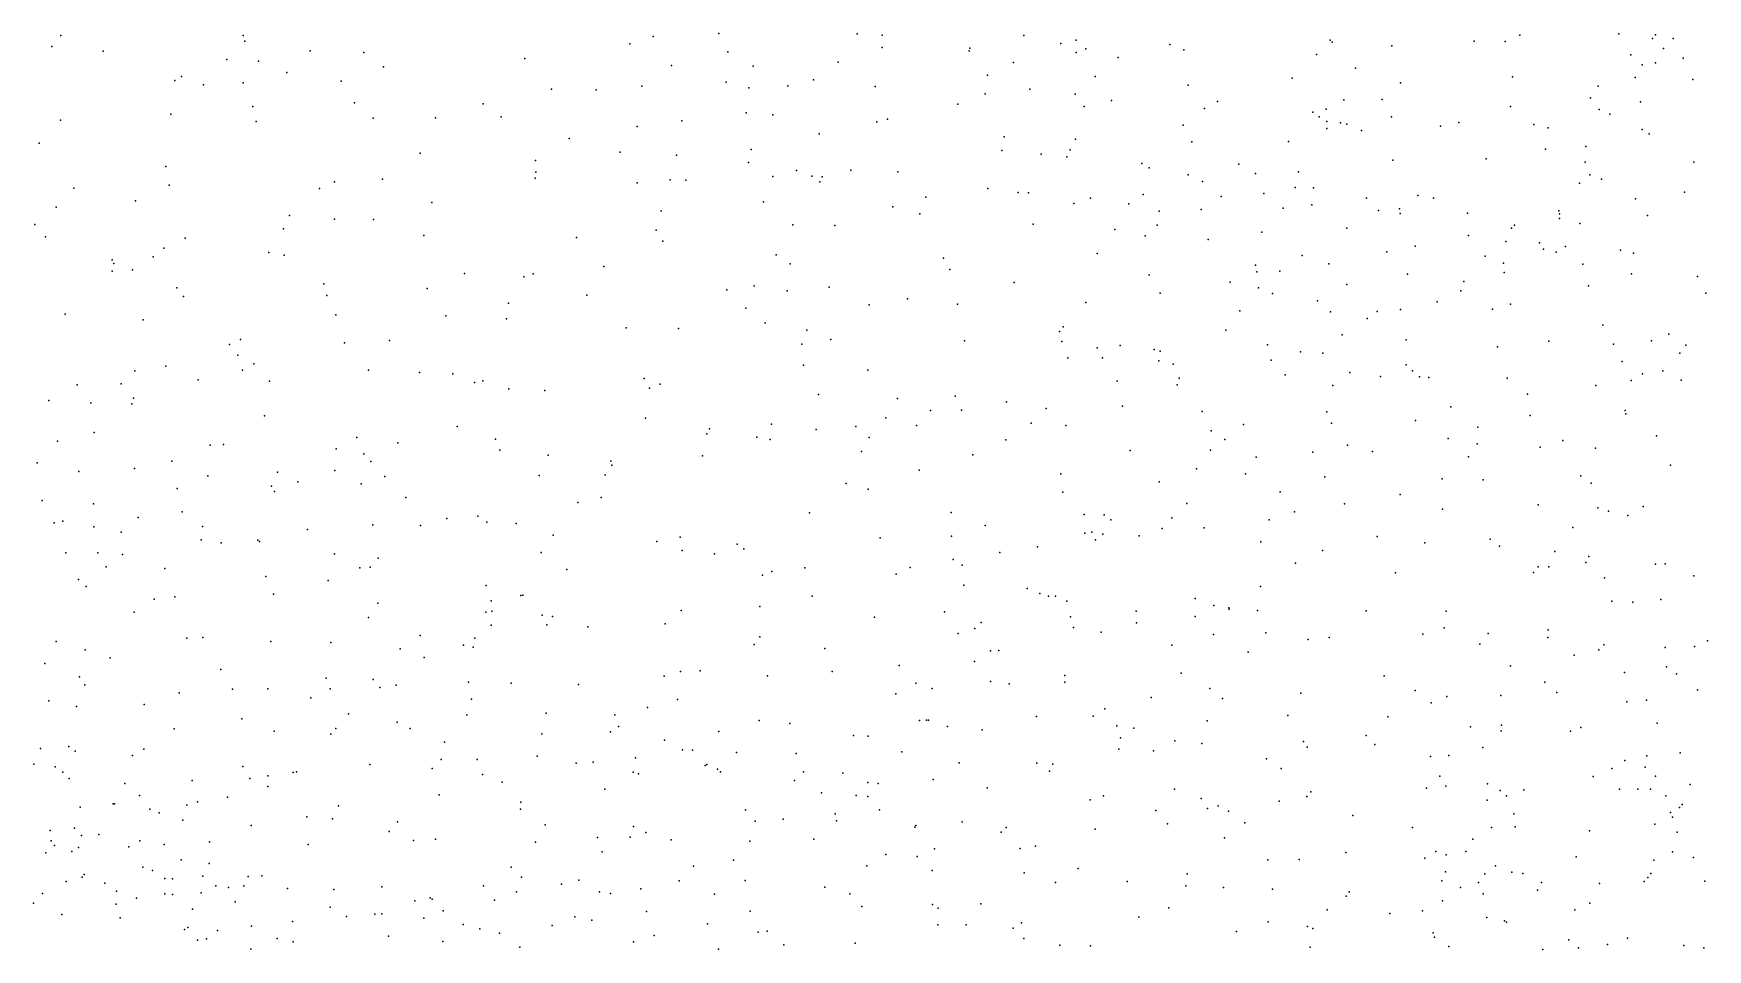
# Model space of a CAD drawing. Header units: metres. Extents: x -25 to 25, y -27.7 to 27.8.
# Drawn here: x -11.027 to -9.48, y 2.552 to 3.398 of the extents above; entities that cross this region are included whole.
import ezdxf

# ---------------------------------------------------------------- set-up
doc = ezdxf.new("R2010")
doc.units = ezdxf.units.M

msp = doc.modelspace()

# ---------------------------------------------------------------- linework, layer by layer
for p in [(-11.0017, 3.3964, 25.5347), (-10.8333, 3.3964, 6.91), (-10.8317, 3.391, 25.7179), (-10.476, 3.3887, -0.9743), (-10.4544, 3.3954, 16.9775), (-10.3938, 3.3982, 18.3512), (-10.2659, 3.398, 18.6897), (-10.243, 3.3967, 18.5774), (-10.1121, 3.3963, -18.5197), (-10.0778, 3.3888, 18.8548), (-10.0638, 3.3919, -17.0093), (-9.9771, 3.388, -16.4371), (-9.8291, 3.3919, 18.7513), (-9.8273, 3.3901, 16.3298), (-9.696, 3.391, 10.0652), (-9.6675, 3.3907, 18.7524), (-9.6537, 3.3965, 19.2128), (-9.5623, 3.398, 19.1941), (-9.5312, 3.3937, 5.0181), (-9.5285, 3.3969, -7.3111), (-9.512, 3.3937, 16.3729), (-11.0101, 3.3862, 18.2139), (-10.9626, 3.3818, 7.2303), (-10.8484, 3.3743, 18.8464), (-10.819, 3.3725, 6.6199), (-10.7715, 3.3823, 20.9085), (-10.7219, 3.3807, 8.6706), (-10.5731, 3.375, 9.8564), (-10.3854, 3.3811, 18.7156), (-10.2837, 3.3716, 18.3774), (-10.2429, 3.3852, 16.8251), (-10.1625, 3.3822, 18.8146), (-10.162, 3.3847, 18.7302), (-10.0637, 3.3807, -16.1795), (-10.0547, 3.384, 17.9826), (-10.0248, 3.376, -15.6937), (-9.9642, 3.3831, -2.9022), (-9.8416, 3.3788, 26.1158), (-9.7721, 3.3869, -6.9696), (-9.5513, 3.3786, 18.688), (-9.5212, 3.3843, 23.8142), (-9.5029, 3.3755, -15.4775), (-10.8904, 3.3584, 16.2974), (-10.7929, 3.362, 18.1627), (-10.7037, 3.3675, 18.7783), (-10.4374, 3.3685, 18.2148), (-10.3622, 3.368, 26.0205), (-10.1457, 3.3596, 8.9909), (-10.1215, 3.3714, -1.1464), (-10.0462, 3.3585, -15.8719), (-9.8642, 3.3569, -16.3465), (-9.8055, 3.3661, 17.0294), (-9.6605, 3.3582, 19.3316), (-9.5473, 3.3575, -5.6184), (-9.5408, 3.3691, -1.4225), (-9.5286, 3.3711, 19.3043), (-10.8964, 3.3549, 18.16), (-10.8699, 3.3508, 25.6267), (-10.8334, 3.3526, 9.6815), (-10.7428, 3.3541, 16.3091), (-10.5485, 3.3469, 25.9116), (-10.5073, 3.3462, 20.1791), (-10.4649, 3.3494, 17.3721), (-10.387, 3.3532, -17.964), (-10.366, 3.3479, -2.6241), (-10.33, 3.3499, 16.2549), (-10.3064, 3.3553, 18.2896), (-10.2494, 3.3492, -17.2542), (-10.1479, 3.3424, 18.4646), (-10.1064, 3.3467, -4.8015), (-10.0645, 3.3422, -18.7838), (-9.9603, 3.3506, 19.112), (-9.7641, 3.3527, 18.6516), (-9.5813, 3.3494, -6.0601), (-9.494, 3.3556, 17.356), (-10.8244, 3.3306, 6.3502), (-10.7304, 3.3342, 25.7628), (-10.6115, 3.3331, 25.8574), (-10.1729, 3.3328, -18.2537), (-10.0562, 3.3307, 16.288), (-10.0309, 3.3364, 19.0468), (-9.9452, 3.3289, -7.4235), (-9.933, 3.3354, 18.2896), (-9.8451, 3.3254, 18.5945), (-9.8327, 3.3282, -16.5016), (-9.8164, 3.3368, -6.6163), (-9.781, 3.3373, -6.3894), (-9.6623, 3.3308, 26.0706), (-9.5885, 3.3386, 23.7862), (-9.5806, 3.3281, 26.0382), (-9.5424, 3.3351, 20.0346), (-11.0019, 3.318, 18.1434), (-10.9002, 3.3238, 6.0844), (-10.8214, 3.3168, 16.3221), (-10.7131, 3.32, 18.1338), (-10.6557, 3.3202, 16.3037), (-10.5949, 3.3212, 18.801), (-10.4694, 3.3123, 25.9307), (-10.428, 3.3176, 17.148), (-10.3686, 3.3249, 18.1939), (-10.3438, 3.3231, 18.8127), (-10.2478, 3.3165, 26.0258), (-10.2381, 3.3189, 16.2622), (-9.9648, 3.3135, -16.0672), (-9.8392, 3.3213, -16.1082), (-9.8322, 3.3104, -16.7128), (-9.832, 3.3168, -7.2738), (-9.8196, 3.3156, 10.0091), (-9.8137, 3.3145, -15.7304), (-9.7725, 3.3212, 26.0826), (-9.7271, 3.3126, 9.1438), (-9.7103, 3.3159, -19.379), (-9.6408, 3.3141, 18.5714), (-9.6277, 3.3109, -15.6492), (-9.5707, 3.3236, 23.688), (-11.0217, 3.2968, 19.0846), (-10.5322, 3.3011, 18.1385), (-10.3012, 3.3054, -8.1605), (-10.1303, 3.3026, 18.3858), (-10.0643, 3.3006, 19.9605), (-9.9568, 3.298, 16.304), (-9.8676, 3.2983, -16.2498), (-9.8, 3.3087, 19.3243), (-9.5408, 3.3096, 19.422), (-9.5343, 3.3056, 23.9087), (-10.6698, 3.2876, 18.8648), (-10.5631, 3.281, 16.2974), (-10.4849, 3.2887, 18.8338), (-10.4328, 3.2859, 18.1472), (-10.3663, 3.279, -17.7736), (-10.3639, 3.2909, -4.6021), (-10.1325, 3.2901, 16.2705), (-10.096, 3.2868, 9.9568), (-10.0724, 3.2842, 17.0484), (-10.0692, 3.2908, 26.0504), (-9.771, 3.2811, 18.5238), (-9.6849, 3.2824, 19.4281), (-9.6301, 3.2912, 17.432), (-9.5933, 3.2794, 18.4474), (-9.5928, 3.2938, 4.7067), (-9.493, 3.2793, 4.5834), (-10.9048, 3.2752, 16.3309), (-10.7047, 3.2635, -0.9018), (-10.5634, 3.2644, 18.8591), (-10.5628, 3.2702, -8.6716), (-10.344, 3.266, 8.8378), (-10.322, 3.2716, 18.9046), (-10.3078, 3.2665, 16.2619), (-10.2982, 3.2659, 17.2724), (-10.272, 3.272, -4.1391), (-10.2283, 3.2705, 17.1022), (-10.0029, 3.278, -18.9666), (-9.9961, 3.2742, 19.2013), (-9.9603, 3.2676, 18.4574), (-9.9134, 3.2775, -3.6643), (-9.8981, 3.2687, 20.0059), (-9.8584, 3.2704, 16.3298), (-9.5892, 3.2676, 16.4076), (-9.5785, 3.2636, 9.131), (-10.9897, 3.2552, -0.8533), (-10.9015, 3.258, -8.9483), (-10.7629, 3.2549, 16.3467), (-10.7488, 3.261, 18.0831), (-10.4694, 3.2603, -4.3201), (-10.4388, 3.263, 9.8963), (-10.4242, 3.2627, 16.2775), (-10.3005, 3.2611, 18.1655), (-10.1453, 3.2549, 26.0157), (-10.1172, 3.2514, 19.0768), (-10.1078, 3.2509, -17.1915), (-10.0019, 3.2493, 18.3719), (-9.9471, 3.2616, 17.3747), (-9.8904, 3.2503, 9.0547), (-9.8613, 3.2559, 18.4684), (-9.8444, 3.2557, -5.242), (-9.748, 3.2486, -15.74), (-9.5987, 3.2599, -5.8256), (-9.5017, 3.2516, 23.5184), (-11.0061, 3.2376, 21.1474), (-10.9327, 3.2436, 25.4802), (-10.6589, 3.2421, 25.7772), (-10.4472, 3.2345, 18.9227), (-10.3527, 3.2426, 25.9487), (-10.233, 3.2381, -18.0424), (-10.2025, 3.247, 17.4143), (-10.0658, 3.241, -3.8968), (-10.0506, 3.246, 17.6407), (-10.015, 3.2407, 17.8334), (-9.9869, 3.234, -17.0551), (-9.9481, 3.2356, -1.2333), (-9.9298, 3.2476, 19.3131), (-9.8724, 3.2367, -3.2512), (-9.8461, 3.24, 17.5773), (-9.7954, 3.246, -16.1112), (-9.7843, 3.2346, -16.736), (-9.765, 3.2361, -5.3789), (-9.7335, 3.2459, 26.0232), (-9.6177, 3.2342, 23.9537), (-9.5469, 3.2455, 19.5258), (-11.0259, 3.2217, 25.3338), (-10.7961, 3.2176, 21.1246), (-10.7905, 3.23, 18.9864), (-10.7489, 3.2268, 25.6896), (-10.713, 3.2262, -8.8021), (-10.3255, 3.2213, 20.0873), (-10.2865, 3.2208, -17.5732), (-10.208, 3.2316, 16.2663), (-10.1033, 3.2219, -18.3554), (-10.028, 3.217, 18.2337), (-9.989, 3.2212, -16.4582), (-9.8135, 3.2184, 18.3801), (-9.7643, 3.232, 19.4556), (-9.7022, 3.2323, -16.5771), (-9.6615, 3.2182, -16.3399), (-9.6586, 3.221, -16.1854), (-9.6172, 3.2317, 17.6311), (-9.6171, 3.2274, 18.3808), (-9.5985, 3.2228, 25.9641), (-9.536, 3.2299, 18.3316), (-11.016, 3.2103, 16.4184), (-10.8868, 3.2091, 6.9639), (-10.6663, 3.2116, 18.9608), (-10.5252, 3.2097, 8.7486), (-10.4517, 3.2166, 18.0899), (-10.4455, 3.2063, 25.8914), (-9.9998, 3.2114, 26.0033), (-9.9418, 3.2079, -3.0694), (-9.8923, 3.2145, 19.3971), (-9.7505, 3.2018, 20.0752), (-9.7011, 3.2116, 23.8997), (-9.6666, 3.206, -5.6954), (-9.6357, 3.2047, 23.7082), (-9.6115, 3.2015, 18.268), (-10.9544, 3.1891, -2.3686), (-10.9163, 3.192, 16.4149), (-10.9067, 3.2, 19.1194), (-10.8097, 3.1959, 25.6042), (-10.7954, 3.1935, 6.7202), (-10.3407, 3.1938, 20.5444), (-10.1864, 3.1907, -7.6603), (-10.0444, 3.1949, -5.0716), (-9.8548, 3.1932, -19.2006), (-9.7768, 3.1965, 16.3588), (-9.6858, 3.1925, 16.3835), (-9.669, 3.186, -15.4934), (-9.6318, 3.1988, 24.0357), (-9.6201, 3.1962, 4.8431), (-9.5607, 3.1979, 23.5681), (-9.5487, 3.1952, -16.0496), (-10.9544, 3.1786, 9.575), (-10.9528, 3.1858, 19.1884), (-10.9355, 3.1798, 25.4212), (-10.6287, 3.1764, -2.5794), (-10.574, 3.1735, 25.8132), (-10.5655, 3.1762, 16.3098), (-10.5, 3.1828, 18.9851), (-10.3279, 3.1853, 20.3684), (-10.1803, 3.18, -17.4056), (-9.9964, 3.1753, 18.1676), (-9.898, 3.184, 25.9937), (-9.8968, 3.1781, -16.9169), (-9.8756, 3.1787, 18.1877), (-9.8303, 3.1854, -7.0373), (-9.7577, 3.1757, 18.2029), (-9.6684, 3.1774, 18.2045), (-9.5957, 3.1852, 19.5822), (-9.5505, 3.176, 18.0893), (-9.4898, 3.1736, 25.8618), (-10.8946, 3.1632, 8.6169), (-10.8885, 3.1553, 18.0074), (-10.7587, 3.1669, 6.5055), (-10.7561, 3.1561, 16.3813), (-10.6632, 3.1626, 25.7364), (-10.5157, 3.1564, 21.0001), (-10.3863, 3.1614, 16.2833), (-10.3613, 3.1652, 20.7513), (-10.3308, 3.1604, 25.9175), (-10.2919, 3.1637, 18.0904), (-10.121, 3.1682, 18.1057), (-9.986, 3.1584, 19.3902), (-9.9215, 3.1686, 16.3118), (-9.8951, 3.1632, 18.1448), (-9.8823, 3.1579, -7.2109), (-9.8135, 3.1663, 18.1198), (-9.7083, 3.1604, 24.034), (-9.7054, 3.1692, 18.341), (-9.5903, 3.165, -16.4899), (-9.4819, 3.1583, 17.9725), (-10.588, 3.149, 18.0237), (-10.3689, 3.1444, -8.0982), (-10.255, 3.1476, 19.145), (-10.2196, 3.153, -17.7288), (-10.1733, 3.1482, 25.9407), (-10.0549, 3.1497, -18.6492), (-9.9125, 3.1419, -6.498), (-9.8407, 3.1511, -6.23), (-9.8287, 3.1409, 18.0248), (-9.7856, 3.1414, 17.8166), (-9.7642, 3.1432, 23.886), (-9.7302, 3.1504, 9.0388), (-9.6789, 3.1436, 25.9305), (-9.6623, 3.148, 18.0008), (-10.9978, 3.139, 18.0122), (-10.9256, 3.1338, 19.2513), (-10.7478, 3.1382, 19.0898), (-10.6461, 3.1372, 19.0607), (-10.59, 3.1347, -4.3248), (-10.4794, 3.1262, 18.0238), (-10.431, 3.1257, 19.0817), (-10.3511, 3.1308, 9.8194), (-10.3126, 3.1242, -7.8246), (-10.0756, 3.1273, 19.3433), (-9.7948, 3.135, 19.5522), (-9.5772, 3.1286, 24.2079), (-10.8459, 3.111, 19.2107), (-10.8357, 3.1155, 5.9654), (-10.7396, 3.1125, 17.9824), (-10.6982, 3.1147, 9.7274), (-10.3172, 3.1113, 16.2833), (-10.2905, 3.1156, -4.0713), (-10.1669, 3.1144, 18.0312), (-10.079, 3.1228, -17.2776), (-10.077, 3.1137, 25.9349), (-10.023, 3.1098, -7.4298), (-9.9254, 3.124, 18.0107), (-9.8868, 3.1104, 19.5426), (-9.818, 3.1198, -5.528), (-9.7587, 3.1152, 23.7778), (-9.6745, 3.1088, 9.923), (-9.627, 3.1138, 19.6451), (-9.5674, 3.1112, 25.8338), (-9.5322, 3.1144, 17.8216), (-9.5161, 3.1205, 17.9003), (-9.5005, 3.1103, -1.3794), (-10.8381, 3.101, 6.8392), (-10.0715, 3.0985, -18.0441), (-10.0443, 3.1079, -18.1978), (-10.0395, 3.0985, 19.431), (-9.9916, 3.1061, -3.6299), (-9.9872, 3.0958, -5.3327), (-9.9862, 3.1048, 25.9367), (-9.8835, 3.0964, -16.9039), (-9.8564, 3.1042, 9.8492), (-9.8359, 3.103, 17.9855), (-9.5592, 3.0952, 16.4649), (-9.506, 3.1029, 9.9689), (-10.9334, 3.0865, 17.9718), (-10.9047, 3.0908, -8.8686), (-10.8749, 3.0782, 25.475), (-10.834, 3.0873, 16.4586), (-10.8233, 3.0931, 2.243), (-10.7174, 3.0871, -4.5715), (-10.6703, 3.085, 16.3732), (-10.6396, 3.0837, 19.1356), (-10.4629, 3.0794, 25.846), (-10.3155, 3.0918, 18.0191), (-10.2561, 3.087, 19.2405), (-9.9741, 3.0927, -18.9278), (-9.9685, 3.0798, -3.2411), (-9.8706, 3.0827, 25.9091), (-9.8109, 3.0851, -5.7027), (-9.7826, 3.0812, 19.6164), (-9.7589, 3.0922, 24.0608), (-9.7529, 3.0865, 16.3879), (-9.7465, 3.081, 17.9248), (-9.7378, 3.0805, 25.8845), (-9.6656, 3.0797, 17.9015), (-9.5404, 3.0837, 18.3485), (-9.5216, 3.0865, 9.006), (-9.5049, 3.0779, 24.3799), (-10.9865, 3.0736, 25.2768), (-10.946, 3.0745, 21.2785), (-10.809, 3.0771, 25.5749), (-10.6197, 3.0758, 17.9824), (-10.612, 3.0774, -4.7305), (-10.5877, 3.0698, 16.3469), (-10.5546, 3.0683, 19.1352), (-10.4578, 3.0705, -2.6849), (-10.4479, 3.0743, 16.3085), (-10.3018, 3.0646, -1.1553), (-10.1755, 3.0632, -5.1329), (-10.0259, 3.0771, -16.7212), (-9.9703, 3.0737, -16.0929), (-9.8267, 3.073, -5.9927), (-9.6468, 3.065, 24.2067), (-9.5836, 3.0729, 23.5702), (-9.5509, 3.0775, 5.0037), (-11.0129, 3.0592, 16.5956), (-10.974, 3.057, 2.3415), (-10.9361, 3.0559, 16.5464), (-10.9347, 3.0614, 19.3766), (-10.2289, 3.0609, 17.9985), (-10.1984, 3.0498, -7.5922), (-10.1695, 3.0501, 25.9144), (-10.1281, 3.0578, -2.9307), (-10.0915, 3.0516, 9.7235), (-10.0208, 3.0539, -18.4908), (-9.9474, 3.049, 19.5849), (-9.8321, 3.0488, 17.911), (-9.7176, 3.0532, 24.1466), (-9.5564, 3.05, 17.8189), (-10.8136, 3.0451, -2.5038), (-10.6355, 3.035, 8.7507), (-10.4616, 3.0429, 9.7252), (-10.4025, 3.033, 17.9857), (-10.3453, 3.0374, 20.8917), (-10.304, 3.0322, 19.2833), (-10.2672, 3.0352, -2.836), (-10.2395, 3.0431, 20.5544), (-10.2112, 3.0359, 8.8219), (-10.1053, 3.0382, -3.777), (-10.0731, 3.036, 19.5035), (-9.9091, 3.0371, -17.0006), (-9.8278, 3.0382, 23.9678), (-9.7503, 3.0405, -19.2503), (-9.6927, 3.0344, 18.2046), (-9.6441, 3.0453, 23.6323), (-9.556, 3.0468, -11.0527), (-11.0047, 3.0216, 17.9767), (-10.9708, 3.0295, 19.4654), (-10.8639, 3.018, -4.5243), (-10.8513, 3.0184, 17.9305), (-10.7283, 3.025, 25.6655), (-10.6905, 3.0201, 6.3029), (-10.6, 3.0233, 19.2249), (-10.4048, 3.0283, 19.2386), (-10.3586, 3.0254, 16.3041), (-10.3463, 3.023, 12.3751), (-10.255, 3.0249, 25.8969), (-10.1287, 3.0228, 20.1409), (-9.939, 3.031, 20.104), (-9.9262, 3.0231, -1.2546), (-9.8131, 3.0178, 23.8821), (-9.72, 3.0241, 19.7066), (-9.6931, 3.0192, 17.8425), (-9.635, 3.0161, 20.2062), (-9.6141, 3.0221, 24.2909), (-9.5276, 3.0264, -10.3955), (-11.0235, 3.0016, 16.6595), (-10.8992, 3.0032, 12.0413), (-10.7475, 3.0145, -4.3813), (-10.7217, 3.0099, 6.0557), (-10.7152, 3.0028, 12.1078), (-10.596, 3.0133, -8.551), (-10.5516, 3.0086, -4.2107), (-10.4937, 3.003, -8.2284), (-10.4088, 3.0081, -4.1056), (-10.262, 3.0119, 19.358), (-10.1592, 3.0089, 19.4623), (-10.0138, 3.0129, -6.4), (-9.9397, 3.0131, -7.1506), (-9.8975, 3.0067, -5.866), (-9.8451, 3.0113, -19.1213), (-9.79, 3.012, 16.405), (-9.7011, 3.0071, 23.6944), (-9.5839, 3.0151, 19.7857), (-10.9851, 2.9934, 19.5421), (-10.9336, 2.9962, 17.9349), (-10.866, 2.9894, 8.6856), (-10.8015, 2.993, 16.5021), (-10.7485, 2.9944, 19.3403), (-10.7024, 2.9888, 17.9275), (-10.5599, 2.9899, 16.3625), (-10.4989, 2.9905, 21.0961), (-10.4927, 2.9995, 19.2681), (-10.2087, 2.9947, 12.4676), (-10.0779, 2.9913, 16.3118), (-9.9526, 2.9959, 17.9325), (-9.9072, 2.9915, 19.6869), (-9.8339, 2.9885, 9.7203), (-9.7257, 2.9868, 24.2058), (-9.6878, 2.9858, 25.7848), (-9.5975, 2.9896, 25.7332), (-9.5147, 2.9994, 18.1128), (-10.8941, 2.9777, 19.5251), (-10.807, 2.98, 5.8341), (-10.8043, 2.9751, 19.4401), (-10.7827, 2.9839, 2.4016), (-10.7243, 2.9822, 12.2807), (-10.6831, 2.9695, 19.3968), (-10.5026, 2.9695, 25.8312), (-10.2762, 2.9823, 16.308), (-10.2558, 2.9772, 20.7204), (-10.0761, 2.9745, 19.6046), (-9.9871, 2.9839, -18.6799), (-9.8753, 2.9748, 25.8563), (-9.7643, 2.9722, 17.8212), (-9.588, 2.9829, -11.3537), (-11.0189, 2.9667, 19.6242), (-10.9715, 2.9637, -0.9547), (-10.8895, 2.9563, 25.4543), (-10.524, 2.9648, 19.3504), (-10.3102, 2.9554, 19.4808), (-10.1792, 2.9556, 19.5854), (-9.9616, 2.9639, -18.1361), (-9.8619, 2.9564, 24.0777), (-9.8158, 2.9638, 19.7563), (-9.7252, 2.9588, 8.8853), (-9.637, 2.9628, 19.8353), (-9.5816, 2.9601, 24.3996), (-9.5719, 2.9568, -1.2732), (-9.5398, 2.9612, 19.8846), (-11.0079, 2.946, -8.7939), (-10.9999, 2.9475, 25.2061), (-10.9712, 2.9423, 6.9595), (-10.9304, 2.951, 2.4487), (-10.8708, 2.9428, 16.6002), (-10.7738, 2.9399, 19.5177), (-10.7136, 2.9442, 6.5819), (-10.6695, 2.9435, 25.7263), (-10.645, 2.9501, -2.6484), (-10.6165, 2.9523, 9.6792), (-10.6083, 2.9468, 19.4414), (-10.5812, 2.9454, 12.4695), (-10.1478, 2.9435, 16.3122), (-10.0564, 2.9537, 9.5953), (-10.0379, 2.9536, 8.8211), (-10.0318, 2.949, -6.6472), (-9.9842, 2.941, 16.3395), (-9.9754, 2.9507, -6.8575), (-9.9455, 2.9414, 19.746), (-9.8855, 2.949, 23.9167), (-9.6049, 2.9418, -10.6768), (-9.554, 2.9529, 25.6068), (-10.946, 2.9376, 9.5596), (-10.8722, 2.9303, 12.2923), (-10.8535, 2.9275, 25.5297), (-10.8198, 2.93, -8.6837), (-10.8182, 2.9289, 6.7545), (-10.5468, 2.9347, -4.9573), (-10.4512, 2.9288, 16.3512), (-10.4296, 2.9328, 25.8559), (-10.3768, 2.9263, 12.6724), (-10.2447, 2.9323, 25.8889), (-10.179, 2.9337, 17.9475), (-10.0995, 2.9239, -3.3299), (-10.0557, 2.9366, -17.6701), (-10.0493, 2.9376, 17.9247), (-10.0459, 2.9304, -6.196), (-10.0392, 2.9357, 19.7232), (-10.0056, 2.934, -5.9499), (-9.8931, 2.9284, -15.8701), (-9.7856, 2.9335, -16.8648), (-9.7415, 2.9275, 19.8367), (-9.6813, 2.9309, -15.5987), (-9.6727, 2.9245, 17.7442), (-10.9971, 2.9184, 17.9257), (-10.9676, 2.9184, 1.812), (-10.9448, 2.9167, 5.6267), (-10.749, 2.9174, -4.8734), (-10.7084, 2.9135, 19.5713), (-10.558, 2.9188, 19.5126), (-10.4278, 2.9205, 19.5461), (-10.3979, 2.9176, 17.9459), (-10.3706, 2.9222, -2.856), (-10.1773, 2.9122, -3.6996), (-10.1341, 2.9188, 19.7148), (-9.8612, 2.9087, 19.8241), (-9.8361, 2.9205, 17.8244), (-9.6216, 2.9195, -10.9778), (-9.5927, 2.9096, -11.4935), (-9.5899, 2.915, 4.776), (-9.5285, 2.908, 23.493), (-9.5195, 2.9083, 24.5823), (-10.9855, 2.8937, 19.7114), (-10.9597, 2.9054, 25.283), (-10.9056, 2.904, 16.6709), (-10.8123, 2.8965, 2.029), (-10.7548, 2.8929, 12.4434), (-10.7255, 2.9045, 17.873), (-10.716, 2.905, 2.2461), (-10.5344, 2.903, 16.3879), (-10.3536, 2.8977, 12.1401), (-10.345, 2.901, 16.3354), (-10.3145, 2.9046, -5.2663), (-10.2299, 2.8987, 9.5184), (-10.2172, 2.9047, 19.6887), (-10.169, 2.9071, -3.102), (-9.7686, 2.9, 16.4486), (-9.6411, 2.9003, -16.7323), (-9.6369, 2.9053, -11.198), (-9.6271, 2.9055, 23.6002), (-9.5755, 2.8952, 16.5665), (-9.4929, 2.8972, -11.7215), (-10.9783, 2.8872, 16.7707), (-10.8965, 2.8776, -2.5227), (-10.8051, 2.8803, 25.5914), (-10.6088, 2.8883, -8.3152), (-10.5769, 2.8791, 25.7998), (-10.5748, 2.8793, 6.1512), (-10.3076, 2.8785, 19.6835), (-10.1676, 2.8886, 12.2492), (-10.1089, 2.8854, -6.453), (-10.0974, 2.8808, -16.216), (-10.0894, 2.8784, 25.8698), (-10.0828, 2.8785, 20.287), (-9.8933, 2.8873, 16.3892), (-10.9339, 2.8636, 11.9844), (-10.9156, 2.8756, 17.8663), (-10.709, 2.8719, 25.6929), (-10.6092, 2.8637, 5.9172), (-10.6043, 2.874, 12.0207), (-10.6035, 2.8645, 17.875), (-10.4286, 2.8651, -1.1117), (-10.3559, 2.8688, -3.9436), (-10.1853, 2.864, 19.7786), (-10.0724, 2.8738, -7.2067), (-10.0082, 2.8645, 24.0148), (-9.9539, 2.8761, 17.8547), (-9.9364, 2.8698, 24.0792), (-9.9226, 2.8677, 9.5261), (-9.9222, 2.8663, -18.0041), (-9.8961, 2.8651, 25.8207), (-9.7958, 2.8647, 19.9039), (-9.722, 2.8645, 23.6837), (-9.5688, 2.8736, 20.0115), (-9.5493, 2.8729, 17.6395), (-9.5234, 2.8752, 25.493), (-10.7176, 2.8587, 19.6867), (-10.6042, 2.8517, 21.2302), (-10.5569, 2.8607, -2.7519), (-10.5526, 2.8519, -4.1229), (-10.5476, 2.8597, 8.7781), (-10.5147, 2.8501, 17.8857), (-10.4434, 2.8527, 16.3917), (-10.2499, 2.8589, 17.9091), (-10.1574, 2.8484, -3.4544), (-10.1514, 2.8541, 8.7905), (-10.069, 2.8594, -1.2461), (-10.0663, 2.8495, 19.8446), (-10.0081, 2.8536, -17.4867), (-9.9539, 2.8595, 20.1881), (-9.7236, 2.8492, 25.7064), (-9.6276, 2.8472, -10.3154), (-11.006, 2.8365, 19.8079), (-10.8852, 2.8394, 19.7966), (-10.8704, 2.8402, 25.4977), (-10.8078, 2.8364, 16.6455), (-10.7523, 2.8354, -8.4693), (-10.6698, 2.842, 12.6241), (-10.6297, 2.8331, 19.7292), (-10.6209, 2.8312, 5.7471), (-10.6192, 2.8397, -7.9393), (-10.3611, 2.8338, 19.7594), (-10.3559, 2.8409, 17.9036), (-10.1726, 2.844, 25.8801), (-10.0407, 2.8452, 16.381), (-9.9754, 2.833, 19.8898), (-9.9369, 2.843, -17.1578), (-9.8886, 2.8445, 19.9007), (-9.8494, 2.8382, 24.2022), (-9.83, 2.8402, -1.2541), (-9.7433, 2.8433, 17.7237), (-9.6908, 2.834, 19.9908), (-9.6831, 2.8439, 16.5352), (-9.6278, 2.8403, 24.4316), (-9.5762, 2.8333, 9.6634), (-9.5196, 2.8309, 20.1206), (-9.4923, 2.8318, -16.6525), (-9.4804, 2.8372, 25.2972), (-11.0164, 2.816, 17.8795), (-10.9794, 2.8288, 16.8457), (-10.9562, 2.8215, 25.2437), (-10.6881, 2.8297, -5.0597), (-10.6662, 2.8218, -8.1752), (-10.2958, 2.8299, -5.5353), (-10.1577, 2.8179, -6.1085), (-10.1429, 2.8279, 12.5482), (-10.1351, 2.8281, 16.3641), (-9.9048, 2.8265, -18.4688), (-9.6035, 2.8239, 20.0719), (-9.5808, 2.8289, 25.5409), (-10.9845, 2.8038, -0.9666), (-10.854, 2.8105, -5.0415), (-10.7566, 2.8026, 17.7827), (-10.7132, 2.8015, 16.5988), (-10.4444, 2.8043, -5.3367), (-10.4291, 2.8088, 17.8754), (-10.4112, 2.8094, -7.5118), (-10.3488, 2.8048, 19.8391), (-10.2892, 2.8088, 25.8779), (-10.2273, 2.8144, -7.348), (-10.1428, 2.7995, 20.5371), (-10.0742, 2.8052, 17.8496), (-9.9667, 2.8073, 25.8189), (-9.779, 2.8049, 8.8088), (-9.6623, 2.8141, 25.6243), (-9.5571, 2.8077, 16.6477), (-9.5182, 2.813, 24.6573), (-9.5091, 2.8065, -19.2299), (-10.9796, 2.7963, 25.1252), (-10.8924, 2.789, 19.8895), (-10.8432, 2.7925, 16.7255), (-10.8104, 2.7927, 12.5838), (-10.7708, 2.7845, 19.8834), (-10.7528, 2.7926, 25.6546), (-10.7071, 2.7941, -2.6316), (-10.692, 2.7961, 8.7547), (-10.6252, 2.7989, 9.5088), (-10.5857, 2.798, -5.1723), (-10.5234, 2.7966, 19.8269), (-10.2303, 2.7882, -1.2087), (-10.2118, 2.7979, 19.8881), (-10.1968, 2.7931, -6.2945), (-10.1257, 2.7974, 19.9185), (-10.0741, 2.7988, 9.3965), (-9.9943, 2.7846, 23.9367), (-9.9402, 2.793, 16.4338), (-9.8562, 2.7888, -18.7563), (-9.7504, 2.7911, 24.3349), (-9.7213, 2.7856, -19.0201), (-9.6714, 2.7867, -10.5262), (-9.6308, 2.7989, 17.6219), (-9.6196, 2.7893, 8.8234), (-9.4897, 2.7917, 4.7086), (-11.0129, 2.7815, -5.1151), (-10.9872, 2.7763, -8.5809), (-10.9248, 2.7782, 2.5193), (-10.736, 2.7697, -8.0138), (-10.6267, 2.7687, -0.9947), (-10.6222, 2.7832, 6.5741), (-10.5533, 2.7704, 5.5928), (-10.49, 2.7688, 19.9194), (-10.4598, 2.7754, 6.0784), (-10.4319, 2.7829, 9.4017), (-10.0371, 2.7744, 19.9836), (-9.9284, 2.7837, 19.9913), (-9.7356, 2.7798, 9.4799), (-9.5549, 2.7806, 25.4511), (-9.5369, 2.7823, 20.2308), (-10.8969, 2.7558, 19.9665), (-10.8345, 2.7651, 17.7611), (-10.8046, 2.7535, 19.9849), (-10.7477, 2.7562, 2.0245), (-10.6911, 2.762, 19.941), (-10.679, 2.756, 17.764), (-10.4865, 2.7578, 17.821), (-10.3938, 2.7534, 16.4369), (-10.3565, 2.7636, 19.9558), (-10.3282, 2.7607, -3.7366), (-10.2083, 2.7635, 20.7045), (-10.2021, 2.7637, 16.4007), (-10.2, 2.7637, -7.1946), (-10.1827, 2.7579, 20.0014), (-10.1504, 2.7549, -16.5603), (-10.1004, 2.7672, -16.7733), (-10.0479, 2.7675, 25.8379), (-10.026, 2.7587, -16.0363), (-10.0103, 2.7563, 20.4021), (-9.9428, 2.7633, 23.8716), (-9.868, 2.7682, 25.7696), (-9.7758, 2.7669, 17.6861), (-9.6995, 2.7576, 24.4064), (-9.671, 2.754, -11.0237), (-9.6706, 2.7593, 20.1364), (-9.6069, 2.7536, 24.534), (-9.5973, 2.7571, 23.5355), (-9.5269, 2.761, -1.2032), (-11.0205, 2.7375, 22.2639), (-10.9943, 2.7395, 24.9472), (-10.7522, 2.7508, 16.6784), (-10.6472, 2.7434, 20.0386), (-10.5574, 2.7513, 19.9898), (-10.4938, 2.7529, 16.481), (-10.4441, 2.7454, -2.9351), (-10.2693, 2.7496, 20.004), (-10.2559, 2.7489, 17.8417), (-10.0226, 2.7476, 16.4382), (-9.9726, 2.7448, 17.774), (-9.9475, 2.7423, -17.6647), (-9.8536, 2.7441, 23.7623), (-9.8502, 2.7388, 24.2806), (-9.7958, 2.7497, -16.9754), (-9.7877, 2.7413, -15.7073), (-9.688, 2.7386, 17.6029), (-11.0267, 2.7231, -5.3104), (-10.9885, 2.7352, 17.006), (-10.9356, 2.7313, 8.6779), (-10.9252, 2.7371, 20.0469), (-10.7163, 2.7227, -5.308), (-10.6505, 2.7274, 25.748), (-10.6172, 2.7273, -7.559), (-10.5616, 2.7306, 25.8134), (-10.5256, 2.724, 20.1329), (-10.5098, 2.7249, -5.5291), (-10.4708, 2.729, 5.4201), (-10.4275, 2.7364, 12.9689), (-10.4183, 2.7361, 20.0574), (-10.4048, 2.7227, -5.668), (-10.3775, 2.7338, 17.8337), (-10.3223, 2.7329, -5.8608), (-10.2248, 2.7345, 25.8712), (-10.1717, 2.7245, 17.8198), (-10.1001, 2.724, 20.1056), (-10.0853, 2.7232, 23.9717), (-10.0244, 2.7371, 5.1123), (-9.9922, 2.7354, 20.0768), (-9.8877, 2.7282, 20.1172), (-9.7363, 2.7302, -17.1519), (-9.7194, 2.731, 25.6311), (-9.5569, 2.7266, 20.3717), (-9.5365, 2.7309, 25.3579), (-9.5056, 2.7336, 20.4792), (-11.0071, 2.7206, 24.8616), (-11, 2.7159, 17.7998), (-10.994, 2.7099, 5.2701), (-10.8803, 2.7081, 16.8867), (-10.8336, 2.7211, 16.8113), (-10.8272, 2.71, 21.3671), (-10.8106, 2.7125, 20.214), (-10.7872, 2.7155, 6.7033), (-10.7841, 2.7161, 25.6222), (-10.6588, 2.7192, 12.9084), (-10.6123, 2.7135, 16.59), (-10.5939, 2.7066, 20.2699), (-10.4731, 2.7159, 8.7905), (-10.4681, 2.7143, -1.0792), (-10.4063, 2.7219, 5.7243), (-10.3949, 2.7185, -7.3359), (-10.3923, 2.7162, 12.0848), (-10.3239, 2.7082, -3.5615), (-10.3155, 2.7161, 9.2874), (-10.2792, 2.7149, 5.2815), (-10.1959, 2.7091, 20.1539), (-10.0883, 2.7168, 17.7966), (-9.8742, 2.7191, 17.7179), (-9.7276, 2.7121, 16.5992), (-9.5859, 2.7117, 17.4705), (-9.5689, 2.719, -15.5212), (-9.5381, 2.7205, 23.4553), (-9.5285, 2.7121, 20.7736), (-10.9426, 2.7054, 25.2664), (-10.929, 2.6942, 6.8117), (-10.8478, 2.6928, 12.8144), (-10.8105, 2.7025, 20.3023), (-10.6523, 2.6949, 17.7111), (-10.499, 2.7, 20.2693), (-10.2989, 2.6967, 20.2116), (-10.267, 2.6942, 5.6569), (-10.2563, 2.6933, 16.4516), (-10.2562, 2.7062, -6.829), (-10.2466, 2.7054, 5.5013), (-10.1459, 2.7012, 25.8633), (-10.0385, 2.694, 20.1793), (-9.9728, 2.6999, 25.7955), (-9.9481, 2.6915, 5.3055), (-9.8506, 2.6934, 20.5954), (-9.8469, 2.6975, 16.5415), (-9.7401, 2.7011, -18.8723), (-9.7223, 2.7029, 23.6544), (-9.6836, 2.705, 20.2708), (-9.6721, 2.6988, 25.5628), (-9.666, 2.6938, 16.6628), (-9.6501, 2.6993, 23.5853), (-9.5618, 2.7001, 24.6457), (-9.5447, 2.6999, 16.8076), (-9.5331, 2.7001, 24.7344), (-9.519, 2.6939, 20.6845), (-9.4965, 2.7043, 17.3607), (-10.9838, 2.6835, 20.3217), (-10.9534, 2.6866, -8.1242), (-10.9521, 2.6865, 25.1264), (-10.9195, 2.6815, 16.9915), (-10.9108, 2.6783, 20.372), (-10.8854, 2.6853, -7.8345), (-10.8754, 2.6884, 1.8254), (-10.7451, 2.6847, 2.5261), (-10.5772, 2.6817, 20.3557), (-10.5767, 2.6879, -4.0171), (-10.3691, 2.6809, -6.4309), (-10.2864, 2.6772, 5.8161), (-10.2453, 2.6811, 6.2058), (-10.0507, 2.6903, 24.1496), (-9.99, 2.6802, 9.2688), (-9.9423, 2.6822, 16.5075), (-9.9326, 2.6845, -1.2496), (-9.9229, 2.6798, 8.8288), (-9.876, 2.6889, 25.7361), (-9.8082, 2.6757, 17.6317), (-9.6841, 2.6899, -11.3198), (-9.6592, 2.6773, 24.5307), (-9.5147, 2.6786, 9.4103), (-9.5062, 2.683, 20.777), (-9.5038, 2.6859, 24.9975), (-11.0116, 2.662, -4.2685), (-10.9892, 2.6639, 12.904), (-10.8891, 2.6715, -5.4828), (-10.826, 2.6665, -4.2011), (-10.7744, 2.6745, 17.633), (-10.7507, 2.6726, 16.7862), (-10.6984, 2.6608, -5.601), (-10.6908, 2.6698, 5.2198), (-10.5543, 2.667, -5.7085), (-10.4727, 2.6654, -3.8731), (-10.3602, 2.6706, 16.4903), (-10.3344, 2.6723, 5.1405), (-10.2852, 2.6708, 12.9399), (-10.2126, 2.6648, 12.1728), (-10.2117, 2.6664, 20.2631), (-10.1689, 2.6698, 12.8386), (-10.1329, 2.6604, 24.1122), (-10.1284, 2.6646, 12.344), (-10.0461, 2.663, 17.7346), (-9.9793, 2.6679, 24.2444), (-9.9078, 2.669, 20.228), (-9.7531, 2.6647, 24.4331), (-9.6799, 2.6646, 17.5105), (-9.6581, 2.6652, -1.2038), (-9.5895, 2.6614, 20.6016), (-9.5292, 2.6678, -16.7565), (-9.5128, 2.6741, 24.8921), (-9.5083, 2.6602, 16.9589), (-11.0107, 2.6522, 13.0608), (-11.0077, 2.6481, 20.5648), (-10.9853, 2.6461, -2.3714), (-10.9827, 2.6572, 24.5183), (-10.9667, 2.6581, 22.3288), (-10.9389, 2.6468, 20.496), (-10.9288, 2.6524, 24.8218), (-10.9064, 2.649, -7.6541), (-10.8644, 2.6514, 20.4387), (-10.7731, 2.6489, 12.0138), (-10.676, 2.6527, 25.7039), (-10.6556, 2.654, 20.4153), (-10.5631, 2.6512, 17.7009), (-10.506, 2.6553, 25.8164), (-10.4758, 2.6556, 16.5701), (-10.4613, 2.66, 21.1033), (-10.4379, 2.6533, -7.1738), (-10.3652, 2.652, 20.342), (-10.3061, 2.654, 17.7704), (-10.1947, 2.6448, 5.9666), (-10.1153, 2.6451, -1.2343), (-10.1012, 2.6473, 20.2723), (-9.9267, 2.6551, -17.4237), (-9.6972, 2.654, -10.3228), (-11.0157, 2.6411, 17.159), (-10.9916, 2.6424, 24.1903), (-10.8906, 2.6347, 24.241), (-10.8647, 2.6314, 17.604), (-10.5017, 2.6423, -5.925), (-10.3804, 2.6345, -3.3455), (-10.2396, 2.6396, 9.1503), (-10.2107, 2.6378, 24.0721), (-9.8867, 2.6347, 24.3379), (-9.8578, 2.6351, 20.3137), (-9.8144, 2.6414, 9.2583), (-9.7417, 2.6364, 16.669), (-9.7314, 2.6426, -18.1637), (-9.722, 2.6393, -18.3249), (-9.7036, 2.6424, 8.8979), (-9.6017, 2.6376, 20.6833), (-9.5301, 2.6343, 25.1305), (-9.5126, 2.6422, -9.9377), (-9.4933, 2.637, -18.9976), (-10.9967, 2.6147, 9.4537), (-10.9821, 2.6186, 17.6159), (-10.9803, 2.6213, 24.1057), (-10.9259, 2.628, 17.2075), (-10.9169, 2.6248, 24.3292), (-10.9056, 2.6175, 24.4617), (-10.8987, 2.6173, 20.5924), (-10.8704, 2.6198, 25.4193), (-10.8286, 2.6195, 16.9687), (-10.816, 2.62, 20.5154), (-10.5858, 2.628, 13.0801), (-10.5762, 2.6187, 2.1773), (-10.5232, 2.616, -2.6708), (-10.4304, 2.6155, 20.444), (-10.4172, 2.6289, -6.7897), (-10.3696, 2.6156, 16.5598), (-10.257, 2.6292, 25.8433), (-10.1966, 2.625, 17.7268), (-10.1118, 2.6229, 12.5387), (-10.0618, 2.6269, 23.8953), (-10.0167, 2.6148, 20.3333), (-9.9612, 2.6217, 23.8052), (-9.726, 2.6153, 24.5124), (-9.7226, 2.6236, 23.6216), (-9.6919, 2.6138, -18.5925), (-9.6862, 2.6217, 20.4978), (-9.6764, 2.6291, 20.8231), (-9.6613, 2.6234, -18.7633), (-9.6511, 2.622, 24.6008), (-9.539, 2.6147, 20.8616), (-9.5356, 2.6185, 17.19), (-9.5328, 2.6221, 17.0598), (-9.4829, 2.615, 9.0733), (-11.0187, 2.6038, 20.6544), (-10.9612, 2.6132, 5.1178), (-10.9504, 2.6058, 22.2485), (-10.9317, 2.5993, 17.5345), (-10.9058, 2.6032, 25.014), (-10.8986, 2.6026, 24.642), (-10.872, 2.6043, 17.4601), (-10.8585, 2.6107, 17.058), (-10.8467, 2.6091, 9.4038), (-10.8328, 2.6107, 24.1513), (-10.7923, 2.6082, -7.4515), (-10.7496, 2.6073, 24.1859), (-10.7051, 2.6097, -5.7615), (-10.6604, 2.5996, -0.9674), (-10.6586, 2.5985, -2.3182), (-10.6112, 2.6107, 16.702), (-10.5806, 2.6051, 9.2086), (-10.5393, 2.6123, -2.5079), (-10.504, 2.6051, -6.1567), (-10.494, 2.6038, -6.5052), (-10.466, 2.608, -3.7272), (-10.3978, 2.6029, 9.1006), (-10.2959, 2.6096, 8.9001), (-10.2728, 2.6035, 20.4344), (-10.0829, 2.6137, 8.9613), (-9.9625, 2.6106, 25.7511), (-9.9277, 2.6092, -15.8993), (-9.8822, 2.6077, 16.6164), (-9.8143, 2.6011, 20.4366), (-9.8116, 2.6052, 17.565), (-9.7085, 2.6091, 9.0992), (-9.6878, 2.6033, -11.1433), (-9.6374, 2.6067, -11.5543), (-9.6338, 2.6137, 23.5182), (-9.5801, 2.6129, 24.7387), (-11.027, 2.5946, 17.2799), (-11.0009, 2.5842, -0.9292), (-10.9507, 2.5937, 17.4265), (-10.8801, 2.5892, -5.7453), (-10.8408, 2.596, 24.0629), (-10.753, 2.5909, 24.3275), (-10.7115, 2.5846, -4.0431), (-10.7052, 2.5849, 24.1074), (-10.6747, 2.5969, 24.2435), (-10.6484, 2.5877, 16.8104), (-10.6011, 2.5974, -7.2433), (-10.4607, 2.5869, 17.6607), (-10.3649, 2.5872, -2.7407), (-10.2616, 2.5917, 6.4671), (-10.1965, 2.5935, 5.0895), (-10.1911, 2.5902, 24.179), (-10.1517, 2.5941, 20.3999), (-9.9782, 2.5905, -2.7278), (-9.8319, 2.5885, -17.7649), (-9.774, 2.5852, 25.5802), (-9.7437, 2.5875, 20.5611), (-9.7252, 2.5968, -17.9932), (-9.603, 2.5885, 16.9362), (-9.5892, 2.5948, 17.2588), (-10.9469, 2.5811, 23.9889), (-10.8876, 2.5704, -2.1676), (-10.8844, 2.5721, 24.9089), (-10.8571, 2.5696, 17.3442), (-10.8257, 2.5734, 24.5032), (-10.7878, 2.5779, 13.1293), (-10.7378, 2.5824, 17.4855), (-10.6665, 2.581, 17.5671), (-10.63, 2.5751, 20.5557), (-10.6147, 2.5709, 24.0785), (-10.5478, 2.574, 24.2), (-10.527, 2.5821, 5.135), (-10.511, 2.5789, 20.5231), (-10.4043, 2.5755, -1.1146), (-10.3575, 2.5678, 24.1524), (-10.3491, 2.5688, 20.5087), (-10.1914, 2.5748, 20.4795), (-10.1652, 2.5748, 6.3429), (-10.1219, 2.5715, 24.2551), (-10.1142, 2.5766, -2.5781), (-10.0058, 2.5818, 20.4301), (-9.9155, 2.5684, 20.4742), (-9.8863, 2.5776, 25.6825), (-9.8499, 2.5731, -2.8833), (-9.8451, 2.5712, -17.3168), (-9.6842, 2.5815, 17.4043), (-9.6681, 2.5785, 20.7672), (-9.666, 2.5772, 25.4404), (-10.8756, 2.5604, 2.5764), (-10.8672, 2.5618, 12.1043), (-10.8263, 2.5521, 20.6527), (-10.8019, 2.5622, 17.1991), (-10.7871, 2.559, 17.1138), (-10.699, 2.5642, 2.0176), (-10.6488, 2.5592, 21.2371), (-10.5965, 2.5669, -6.0338), (-10.5776, 2.5542, 17.5844), (-10.4726, 2.5589, 24.0988), (-10.4536, 2.5649, 24.1952), (-10.3942, 2.5521, -2.2808), (-10.3338, 2.5563, 23.9936), (-10.2678, 2.5577, -2.3958), (-10.1121, 2.562, -2.8733), (-10.0789, 2.5559, 25.7874), (-10.0505, 2.5554, 17.6328), (-9.8474, 2.554, 23.7102), (-9.7339, 2.5673, 16.7786), (-9.7325, 2.5632, 20.7011), (-9.7195, 2.5546, -17.0624), (-9.6324, 2.5519, 17.0215), (-9.6084, 2.5608, -18.226), (-9.5997, 2.5536, 20.8967), (-9.5729, 2.5565, 24.903), (-9.5543, 2.5625, 23.4064), (-9.5024, 2.5555, 20.9926), (-9.4837, 2.5534, 23.3157)]:
    msp.add_point(p)

doc.saveas('drawing.dxf')
